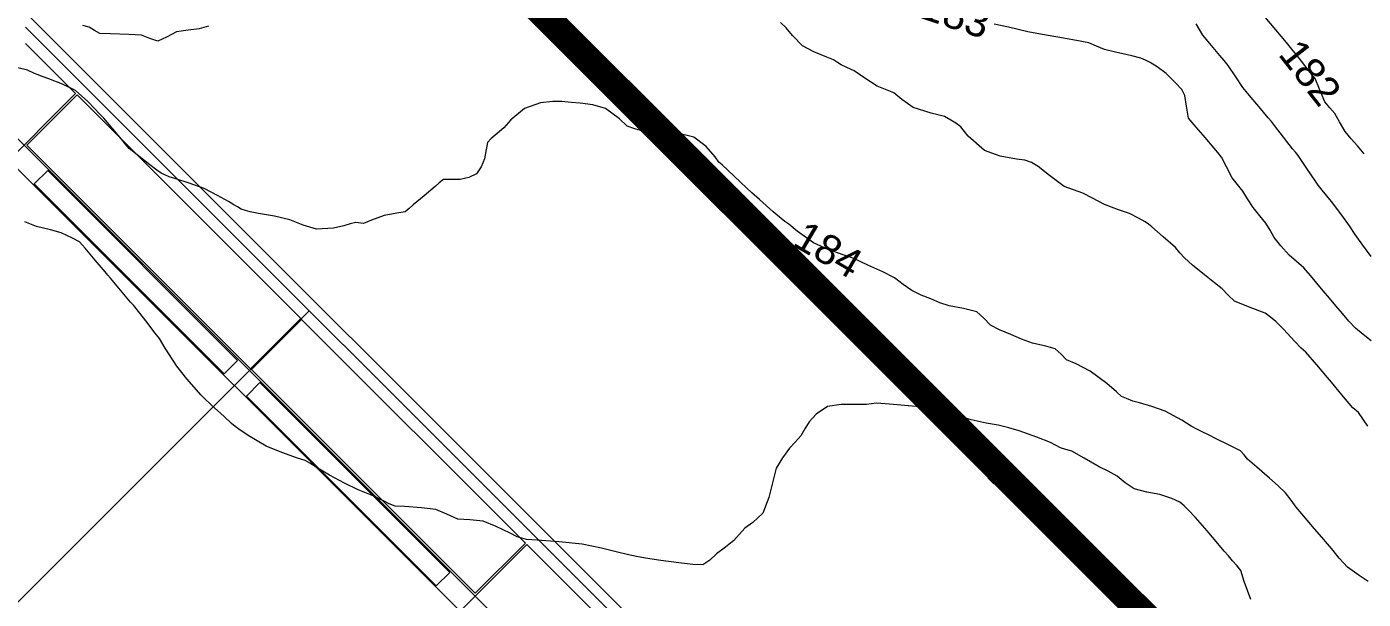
# Model space of a CAD drawing. Header units: metres. Extents: x 354768 to 355417, y 9249536 to 9250102.
# Drawn here: x 354844.97 to 354861.9, y 9249866.9 to 9249874.16 of the extents above; entities that cross this region are included whole.
import ezdxf
from ezdxf.enums import TextEntityAlignment as Align

# ---------------------------------------------------------------- set-up
doc = ezdxf.new("R2010")
doc.units = ezdxf.units.M
doc.header["$LTSCALE"] = 0.25
doc.linetypes.add('DASHED', pattern=[1.524, 1.27, -0.254])
for name, color, linetype, lineweight in [('ARQ-BASE', 8, 'CONTINUOUS', 13), ('ARQ-TECHO', 8, 'CONTINUOUS', 13), ('ARQ-VEREDA', 9, 'CONTINUOUS', 9), ('LIMITE-INTERV', 1, 'DASHED', 70)]:
    doc.layers.add(name, color=color, linetype=linetype, lineweight=lineweight)
doc.layers.add('CURVAS', color=33, linetype='CONTINUOUS', lineweight=13, true_color=0xb08860)
doc.layers.add('CURVAS-TXT', color=33, linetype='CONTINUOUS', true_color=0x966e46)
doc.styles.get("Standard").update_dxf_attribs({"font": 'arial.ttf'})

# ---------------------------------------------------------------- blocks, each defined once
blk = doc.blocks.new('ARQUITECTURA_BASE')
at = {"layer": 'ARQ-BASE'}
for points in [[(354845.066, 9249872.167), (354845.236, 9249872.337)], [(354845.236, 9249872.337), (354847.64, 9249869.932)], [(354847.47, 9249869.763), (354845.066, 9249872.167)], [(354847.64, 9249869.932), (354847.47, 9249869.763)], [(354847.753, 9249869.48), (354847.923, 9249869.65)], [(354847.923, 9249869.65), (354850.327, 9249867.245)], [(354850.157, 9249867.076), (354847.753, 9249869.48)], [(354857.219, 9249868.366), (354857.142, 9249868.443)], [(354857.255, 9249868.401), (354857.177, 9249868.478)], [(354850.327, 9249867.245), (354850.157, 9249867.076)]]:
    blk.add_lwpolyline(points, dxfattribs=at)
at = {"layer": 'ARQ-TECHO'}
for points in [[(354844.953, 9249874.338), (354853.176, 9249866.114)], [(354844.953, 9249874.154), (354852.993, 9249866.114)], [(354844.196, 9249873.397), (354852.236, 9249865.357)], [(354850.429, 9249866.782), (354844.772, 9249872.439)], [(354825.709, 9249847.719), (354848.548, 9249870.558)]]:
    blk.add_lwpolyline(points, dxfattribs=at)
at = {"layer": 'ARQ-VEREDA'}
for points in [[(354844.953, 9249873.949), (354845.589, 9249873.312)], [(354845.589, 9249873.312), (354844.613, 9249872.337)], [(354844.97, 9249872.658), (354845.607, 9249873.295)], [(354845.607, 9249873.295), (354848.441, 9249870.461)], [(354847.804, 9249869.825), (354844.97, 9249872.658)], [(354848.441, 9249870.461), (354847.804, 9249869.825)], [(354847.815, 9249869.814), (354848.451, 9249870.45)], [(354848.451, 9249870.45), (354851.285, 9249867.617)], [(354850.648, 9249866.98), (354847.815, 9249869.814)], [(354850.327, 9249866.623), (354851.303, 9249867.599)], [(354851.285, 9249867.617), (354850.648, 9249866.98)], [(354851.303, 9249867.599), (354852.929, 9249865.973)]]:
    blk.add_lwpolyline(points, dxfattribs=at)
blk = doc.blocks.new('CURVAS_DE_NIVEL')
at = {"layer": 'CURVAS'}
for points in [[(354861.906, 9249872.551), (354861.822, 9249872.649), (354861.742, 9249872.739), (354861.666, 9249872.833), (354861.594, 9249872.955), (354861.534, 9249873.06), (354861.471, 9249873.134), (354861.411, 9249873.21), (354861.341, 9249873.37), (354861.286, 9249873.505), (354861.225, 9249873.58), (354861.1, 9249873.74), (354860.976, 9249873.898), (354860.924, 9249873.961), (354860.788, 9249874.121), (354860.654, 9249874.281)], [(354861.995, 9249871.248), (354861.89, 9249871.39), (354861.795, 9249871.527), (354861.722, 9249871.637), (354861.626, 9249871.772), (354861.494, 9249871.943), (354861.375, 9249872.089), (354861.323, 9249872.153), (354861.292, 9249872.202), (354861.183, 9249872.362), (354861.07, 9249872.529), (354861.036, 9249872.57), (354861.001, 9249872.611), (354860.887, 9249872.759), (354860.771, 9249872.909), (354860.732, 9249872.957), (354860.693, 9249873.005), (354860.572, 9249873.148), (354860.451, 9249873.291), (354860.411, 9249873.34), (354860.372, 9249873.388), (354860.282, 9249873.524), (354860.186, 9249873.669), (354860.134, 9249873.733), (354860.08, 9249873.796), (354859.972, 9249873.923), (354859.865, 9249874.051), (354859.822, 9249874.124), (354859.78, 9249874.197)], [(354861.995, 9249870.179), (354861.895, 9249870.26), (354861.797, 9249870.338), (354861.712, 9249870.43), (354861.631, 9249870.526), (354861.547, 9249870.624), (354861.466, 9249870.721), (354861.388, 9249870.815), (354861.309, 9249870.908), (354861.228, 9249871.007), (354861.143, 9249871.104), (354861.05, 9249871.185), (354860.957, 9249871.266), (354860.853, 9249871.382), (354860.767, 9249871.49), (354860.715, 9249871.581), (354860.663, 9249871.672), (354860.587, 9249871.763), (354860.5, 9249871.868), (354860.43, 9249871.979), (354860.369, 9249872.078), (354860.303, 9249872.161), (354860.237, 9249872.245), (354860.163, 9249872.386), (354860.101, 9249872.506), (354860.055, 9249872.564), (354860.006, 9249872.62), (354859.892, 9249872.754), (354859.779, 9249872.889), (354859.729, 9249872.944), (354859.684, 9249873.002), (354859.656, 9249873.152), (354859.635, 9249873.29), (354859.597, 9249873.364), (354859.519, 9249873.45), (354859.4, 9249873.568), (354859.284, 9249873.653), (354859.198, 9249873.707), (354859.14, 9249873.737), (354859.08, 9249873.763), (354858.963, 9249873.79), (354858.759, 9249873.837), (354858.618, 9249873.872), (354858.519, 9249873.914), (354858.419, 9249873.956), (354858.263, 9249873.987), (354858.026, 9249874.027), (354857.807, 9249874.065), (354857.649, 9249874.094), (354857.525, 9249874.124), (354857.401, 9249874.154), (354857.222, 9249874.192)], [(354861.955, 9249869.1), (354861.836, 9249869.27), (354861.763, 9249869.329), (354861.626, 9249869.493), (354861.492, 9249869.654), (354861.443, 9249869.713), (354861.307, 9249869.875), (354861.17, 9249870.037), (354861.11, 9249870.087), (354861.031, 9249870.171), (354860.884, 9249870.326), (354860.789, 9249870.424), (354860.722, 9249870.481), (354860.652, 9249870.532), (354860.465, 9249870.601), (354860.264, 9249870.682), (354860.184, 9249870.756), (354860.109, 9249870.837), (354860.01, 9249870.916), (354859.883, 9249871.015), (354859.735, 9249871.14), (354859.63, 9249871.232), (354859.574, 9249871.296), (354859.517, 9249871.36), (354859.363, 9249871.498), (354859.219, 9249871.622), (354859.176, 9249871.656), (354859.132, 9249871.689), (354859.051, 9249871.734), (354858.936, 9249871.791), (354858.798, 9249871.841), (354858.617, 9249871.909), (354858.465, 9249871.987), (354858.343, 9249872.052), (354858.225, 9249872.092), (354858.11, 9249872.136), (354857.922, 9249872.273), (354857.78, 9249872.388), (354857.695, 9249872.44), (354857.609, 9249872.469), (354857.506, 9249872.482), (354857.297, 9249872.52), (354857.097, 9249872.59), (354856.892, 9249872.773), (354856.801, 9249872.893), (354856.735, 9249872.939), (354856.674, 9249872.976), (354856.592, 9249873.02), (354856.423, 9249873.064), (354856.195, 9249873.138), (354856.054, 9249873.237), (354855.95, 9249873.32), (354855.844, 9249873.364), (354855.738, 9249873.406), (354855.585, 9249873.507), (354855.45, 9249873.6), (354855.357, 9249873.643), (354855.283, 9249873.677), (354855.236, 9249873.708), (354855.188, 9249873.74), (354855.102, 9249873.774), (354854.938, 9249873.842), (354854.795, 9249873.919), (354854.667, 9249874.047), (354854.587, 9249874.146), (354854.516, 9249874.212)], [(354847.27, 9249874.167), (354847.155, 9249874.131), (354847.014, 9249874.116), (354846.865, 9249874.094), (354846.739, 9249874.027), (354846.631, 9249873.976), (354846.528, 9249874.009), (354846.422, 9249874.054), (354846.263, 9249874.063), (354846.031, 9249874.068), (354845.895, 9249874.074), (354845.828, 9249874.111), (354845.762, 9249874.152), (354845.682, 9249874.176)], [(354861.958, 9249867.131), (354861.842, 9249867.207), (354861.697, 9249867.312), (354861.592, 9249867.426), (354861.513, 9249867.524), (354861.442, 9249867.608), (354861.371, 9249867.692), (354861.279, 9249867.799), (354861.187, 9249867.906), (354861.116, 9249867.989), (354861.047, 9249868.072), (354860.981, 9249868.162), (354860.909, 9249868.255), (354860.819, 9249868.342), (354860.708, 9249868.44), (354860.548, 9249868.579), (354860.43, 9249868.68), (354860.386, 9249868.734), (354860.342, 9249868.785), (354860.199, 9249868.858), (354860.034, 9249868.938), (354859.936, 9249868.987), (354859.854, 9249869.028), (354859.786, 9249869.062), (354859.718, 9249869.096), (354859.6, 9249869.173), (354859.388, 9249869.289), (354859.22, 9249869.349), (354859.063, 9249869.392), (354858.978, 9249869.415), (354858.897, 9249869.447), (354858.833, 9249869.475), (354858.771, 9249869.532), (354858.648, 9249869.637), (354858.439, 9249869.797), (354858.259, 9249869.887), (354858.139, 9249869.94), (354858.069, 9249870.011), (354857.996, 9249870.078), (354857.875, 9249870.11), (354857.705, 9249870.149), (354857.567, 9249870.2), (354857.434, 9249870.258), (354857.291, 9249870.317), (354857.175, 9249870.377), (354857.09, 9249870.466), (354857.003, 9249870.548), (354856.833, 9249870.589), (354856.653, 9249870.621), (354856.535, 9249870.662), (354856.418, 9249870.71), (354856.299, 9249870.758), (354856.177, 9249870.817), (354856.069, 9249870.895), (354855.959, 9249870.976), (354855.81, 9249871.052), (354855.621, 9249871.14), (354855.524, 9249871.184), (354855.467, 9249871.216), (354855.399, 9249871.238), (354855.309, 9249871.268), (354855.121, 9249871.336), (354854.935, 9249871.421), (354854.727, 9249871.568), (354854.621, 9249871.659), (354854.572, 9249871.693), (354854.523, 9249871.728), (354854.422, 9249871.816), (354854.249, 9249871.969), (354854.152, 9249872.054), (354854.084, 9249872.117), (354853.929, 9249872.264), (354853.778, 9249872.408), (354853.733, 9249872.445), (354853.688, 9249872.509), (354853.575, 9249872.642), (354853.42, 9249872.76), (354853.193, 9249872.817), (354852.945, 9249872.835), (354852.823, 9249872.837), (354852.743, 9249872.843), (354852.67, 9249872.864), (354852.576, 9249872.898), (354852.476, 9249872.994), (354852.298, 9249873.122), (354852.139, 9249873.169), (354851.977, 9249873.19), (354851.864, 9249873.199), (354851.748, 9249873.213), (354851.632, 9249873.214), (354851.476, 9249873.195), (354851.272, 9249873.125), (354851.1, 9249872.981), (354851.013, 9249872.879), (354850.957, 9249872.832), (354850.903, 9249872.787), (354850.852, 9249872.742), (354850.806, 9249872.694), (354850.79, 9249872.603), (354850.768, 9249872.486), (354850.726, 9249872.383), (354850.665, 9249872.294), (354850.567, 9249872.249), (354850.459, 9249872.225), (354850.339, 9249872.223), (354850.247, 9249872.223), (354850.195, 9249872.182), (354850.144, 9249872.136), (354850.004, 9249872.018), (354849.865, 9249871.901), (354849.814, 9249871.855), (354849.762, 9249871.814), (354849.657, 9249871.796), (354849.498, 9249871.767), (354849.336, 9249871.707), (354849.233, 9249871.665), (354849.136, 9249871.68), (354849.068, 9249871.66), (354848.984, 9249871.637), (354848.855, 9249871.607), (354848.639, 9249871.595), (354848.471, 9249871.645), (354848.3, 9249871.714), (354848.106, 9249871.757), (354847.904, 9249871.795), (354847.8, 9249871.814), (354847.741, 9249871.831), (354847.684, 9249871.849), (354847.638, 9249871.876), (354847.592, 9249871.903), (354847.527, 9249871.943), (354847.388, 9249872.023), (354847.216, 9249872.108), (354847.028, 9249872.178), (354846.857, 9249872.232), (354846.774, 9249872.256), (354846.719, 9249872.281), (354846.672, 9249872.303), (354846.617, 9249872.341), (354846.529, 9249872.41), (354846.368, 9249872.537), (354846.268, 9249872.617), (354846.218, 9249872.675), (354846.17, 9249872.734), (354846.06, 9249872.866), (354845.946, 9249872.999), (354845.889, 9249873.059), (354845.831, 9249873.118), (354845.745, 9249873.213), (354845.586, 9249873.35), (354845.425, 9249873.431), (354845.252, 9249873.499), (354845.164, 9249873.53), (354845.116, 9249873.549), (354845.069, 9249873.568), (354844.978, 9249873.61), (354844.856, 9249873.638)], [(354860.471, 9249866.903), (354860.386, 9249867.129), (354860.346, 9249867.268), (354860.295, 9249867.332), (354860.241, 9249867.393), (354860.188, 9249867.453), (354860.136, 9249867.514), (354860.055, 9249867.611), (354859.917, 9249867.773), (354859.77, 9249867.939), (354859.681, 9249868.035), (354859.628, 9249868.088), (354859.572, 9249868.137), (354859.472, 9249868.18), (354859.32, 9249868.232), (354859.155, 9249868.263), (354858.993, 9249868.303), (354858.88, 9249868.382), (354858.777, 9249868.466), (354858.665, 9249868.527), (354858.551, 9249868.584), (354858.36, 9249868.693), (354858.204, 9249868.781), (354858.131, 9249868.803), (354858.06, 9249868.824), (354857.997, 9249868.858), (354857.934, 9249868.893), (354857.762, 9249868.959), (354857.538, 9249869.038), (354857.407, 9249869.076), (354857.274, 9249869.109), (354857.122, 9249869.138), (354856.93, 9249869.179), (354856.736, 9249869.236), (354856.532, 9249869.301), (354856.431, 9249869.333), (354856.341, 9249869.337), (354856.182, 9249869.351), (354855.895, 9249869.376), (354855.73, 9249869.389), (354855.668, 9249869.38), (354855.606, 9249869.371), (354855.492, 9249869.373), (354855.282, 9249869.372), (354855.11, 9249869.348), (354854.969, 9249869.251), (354854.88, 9249869.153), (354854.825, 9249869.065), (354854.772, 9249868.974), (354854.702, 9249868.897), (354854.631, 9249868.82), (354854.542, 9249868.695), (354854.462, 9249868.566), (354854.434, 9249868.466), (354854.41, 9249868.363), (354854.368, 9249868.193), (354854.29, 9249867.994), (354854.167, 9249867.879), (354854.062, 9249867.804), (354853.994, 9249867.726), (354853.926, 9249867.65), (354853.819, 9249867.565), (354853.705, 9249867.479), (354853.621, 9249867.402), (354853.532, 9249867.342), (354853.404, 9249867.343), (354853.229, 9249867.368), (354853.001, 9249867.396), (354852.808, 9249867.424), (354852.691, 9249867.446), (354852.575, 9249867.47), (354852.451, 9249867.502), (354852.25, 9249867.553), (354852.005, 9249867.602), (354851.713, 9249867.634), (354851.435, 9249867.654), (354851.3, 9249867.662), (354851.241, 9249867.677), (354851.182, 9249867.694), (354851.091, 9249867.741), (354850.917, 9249867.828), (354850.75, 9249867.893), (354850.583, 9249867.909), (354850.428, 9249867.921), (354850.289, 9249867.982), (354850.151, 9249868.042), (354849.971, 9249868.065), (354849.755, 9249868.078), (354849.634, 9249868.086), (354849.562, 9249868.115), (354849.498, 9249868.146), (354849.443, 9249868.174), (354849.388, 9249868.202), (354849.315, 9249868.231), (354849.167, 9249868.293), (354848.993, 9249868.374), (354848.805, 9249868.478), (354848.634, 9249868.58), (354848.556, 9249868.628), (354848.496, 9249868.661), (354848.401, 9249868.693), (354848.2, 9249868.763), (354848.001, 9249868.846), (354847.773, 9249868.978), (354847.655, 9249869.059), (354847.609, 9249869.095), (354847.565, 9249869.132), (354847.469, 9249869.219), (354847.305, 9249869.37), (354847.216, 9249869.452), (354847.176, 9249869.497), (354847.12, 9249869.559), (354846.999, 9249869.698), (354846.873, 9249869.857), (354846.724, 9249870.086), (354846.652, 9249870.209), (354846.595, 9249870.277), (354846.478, 9249870.431), (354846.358, 9249870.589), (354846.322, 9249870.63), (354846.286, 9249870.67), (354846.158, 9249870.821), (354846.031, 9249870.972), (354845.997, 9249871.012), (354845.964, 9249871.052), (354845.836, 9249871.203), (354845.709, 9249871.354), (354845.674, 9249871.394), (354845.638, 9249871.432), (354845.55, 9249871.482), (354845.408, 9249871.549), (354845.271, 9249871.586), (354845.096, 9249871.629), (354844.946, 9249871.688)]]:
    blk.add_lwpolyline(points, dxfattribs=at)
at = {"layer": 'CURVAS-TXT'}
for s, rotation, p in [('183', -18.4232, (354856.734, 9249874.318)), ('182', -51.9003, (354861.225, 9249873.58)), ('184', -30.4438, (354855.121, 9249871.336))]:
    blk.add_text(s, height=0.375, rotation=rotation, dxfattribs=at).set_placement(p, align=Align.MIDDLE_CENTER)
blk = doc.blocks.new('LIMITE_DE_INTERVENCION')
at = {"layer": 'LIMITE-INTERV', "const_width": 0.35}
blk.add_lwpolyline([(354813.64, 9249855.63), (354841.92, 9249883.91), (354871.13, 9249854.7), (354916.13, 9249854.7), (354916.13, 9249869.58), (354977.74, 9249869.58), (354977.74, 9249785.21), (354976.37, 9249784.1), (354969.93, 9249785.38), (354969.93, 9249791.81), (354955.81, 9249791.81), (354948.88, 9249794.19), (354936.64, 9249794.19), (354936.64, 9249792.02), (354926.97, 9249793.95), (354926.97, 9249800.53), (354919.17, 9249800.53), (354919.17, 9249802.42), (354907.61, 9249802.61), (354883.57, 9249802.61), (354879.56, 9249803.41), (354859.72, 9249811.52)], close=True, dxfattribs=at)

msp = doc.modelspace()

# ---------------------------------------------------------------- block references
at = {"layer": 'ARQ-BASE'}
msp.add_blockref('ARQUITECTURA_BASE', (0, 0), dxfattribs=at)
at = {"layer": 'CURVAS'}
msp.add_blockref('CURVAS_DE_NIVEL', (0, 0), dxfattribs=at)
at = {"layer": 'LIMITE-INTERV'}
msp.add_blockref('LIMITE_DE_INTERVENCION', (0, 0), dxfattribs=at)

doc.saveas('drawing.dxf')
